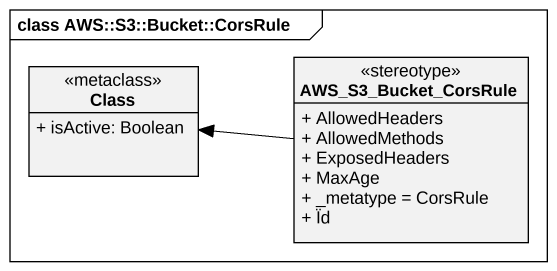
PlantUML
@startuml
mainframe class AWS::S3::Bucket::CorsRule
hide circle
hide empty members
skinparam classAttributeIconSize 0
class "Class" as Class_ <<metaclass>> {
  + isActive: Boolean
}
class AWS_S3_Bucket_CorsRule <<stereotype>> {
  + AllowedHeaders
  + AllowedMethods
  + ExposedHeaders
  + MaxAge
  + _metatype = CorsRule
  + Ïd
}
AWS_S3_Bucket_CorsRule -left-> Class_
@enduml
